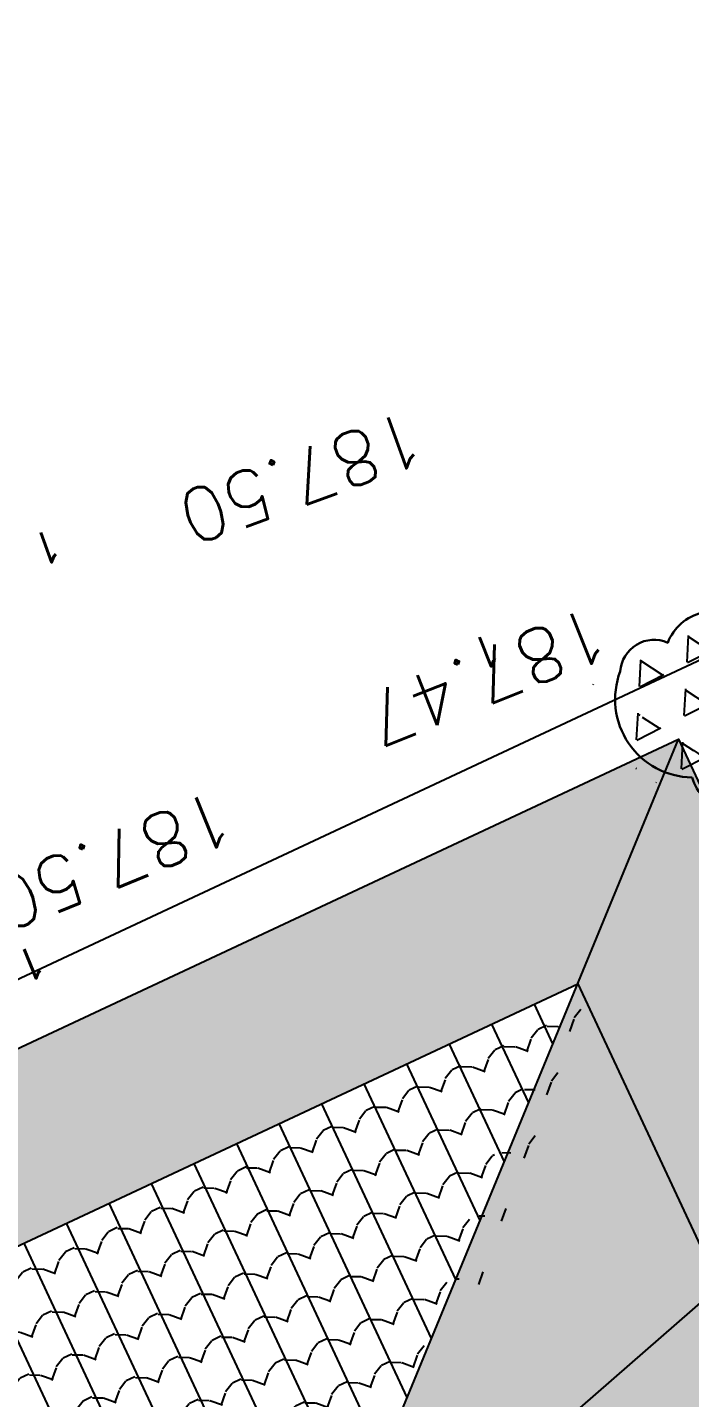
# Model space of a CAD drawing. Header units: centimetres. Extents: x 212517 to 243222, y -357108 to -330212.
# Drawn here: x 230801 to 231220, y -342522 to -341656 of the extents above; entities that cross this region are included whole.
import ezdxf
from ezdxf.enums import TextEntityAlignment as Align
from ezdxf.lldxf.tags import DXFTag

# ---------------------------------------------------------------- set-up
doc = ezdxf.new("R2010")
doc.units = ezdxf.units.CM
for name, color, linetype, plot in [('Fond topo - N', 252, 'Continuous', False), ('Fond topo - NCACHE', 252, 'Continuous', False), ('Fond topo - ZCACHE', 252, 'Continuous', False)]:
    doc.layers.add(name, color=color, linetype=linetype, plot=plot)
doc.layers.add('Fond topo - P', color=252, linetype='Continuous', lineweight=50)
for name, color, linetype in [('Fond topo - Z', 252, 'Continuous'), ('prlm-VRD', 2, 'Continuous'), ('SA - bât E', 252, 'Continuous'), ('SA - EBC', 252, 'Continuous'), ('SA - enrobé', 252, 'Continuous'), ('SA - jardinière', 252, 'Continuous')]:
    doc.layers.add(name, color=color, linetype=linetype)
doc.styles.add('SIMPLEX', font='simplex_.ttf', dxfattribs={"height": 1.25})
tags = doc.linetypes.add('CACHE2', pattern=[4.762499928474426, 3.174999952316284, -1.587499976158142]).pattern_tags.tags
tags[6:7] = [DXFTag(74, 4), DXFTag(75, 0), DXFTag(340, '0'), DXFTag(46, 0.0), DXFTag(50, 0.0), DXFTag(44, 0.0), DXFTag(45, 0.0)]
tags[4:5] = [DXFTag(74, 4), DXFTag(75, 0), DXFTag(340, '0'), DXFTag(46, 0.0), DXFTag(50, 0.0), DXFTag(44, 0.0), DXFTag(45, 0.0)]

# ---------------------------------------------------------------- blocks, each defined once
blk = doc.blocks.new('PTOPO')
at = {"layer": 'Fond topo - NCACHE', "style": 'SIMPLEX'}
blk.add_attdef('MAT', text='', height=0.34, dxfattribs=at).set_placement((0.09999999986030161, -0.09999999962747097), align=Align.TOP_LEFT)
at = {"layer": 'Fond topo - ZCACHE', "style": 'SIMPLEX'}
blk.add_attdef('ALT', (0.09999999986030161, 0.09999999962747097), '', height=0.34, dxfattribs=at)
blk = doc.blocks.new('A$C1F970F0F')
at = {"layer": 'SA - bât E'}
h = blk.add_hatch(dxfattribs=at)
h.set_pattern_fill('ARDOISES4', color=256, scale=40.00000059999999, angle=-165.523604463151, style=0, pattern_type=2)
h.set_pattern_definition([(284.4763955368489, (-277130161.1279894, -473864756.7787022), (48.7292742622008, -28.73078359319868), [20.00000029999999, -20.00000029999999]), (284.4763955368489, (-277130162.6771905, -473864757.178672), (48.7292742622008, -28.73078359319868), [20.00000029999999, -20.00000029999999]), (194.476395536849, (-277130156.1283667, -473864776.1437167), (-28.73078359319867, -48.7292742622008), [19.20000028799999, -20.800000312]), (194.476395536849, (-277130176.2679818, -473864781.3433242), (-28.73078359319867, -48.7292742622008), [19.20000028799999, -20.800000312]), (284.4763955368489, (-277130174.7187806, -473864780.9433544), (48.7292742622008, -28.73078359319868), [20.00000029999999, -20.00000029999999]), (284.4763955368489, (-277130176.2679818, -473864781.3433242), (48.7292742622008, -28.73078359319868), [20.00000029999999, -20.00000029999999]), (194.476395536849, (-277130162.6771905, -473864757.178672), (-28.73078359319867, -48.7292742622008), [38.40000057599999, -1.600000024])])
h.paths.add_polyline_path([(4037.027645911516, 6737.038213737584), (3952.32630045459, 6570.849171446293), (3761.821211887602, 6368.233041649026), (3487.313150140795, 6451.841734124634), (3421.145871276309, 6579.391917033618), (3917.615797875636, 6706.478006896367)])
h.paths.add_polyline_path([(3857.734776685599, 7330.709306960133), (3883.411952209948, 7337.280680041151), (3871.112975300595, 7318.43376797852), (3792.020507325773, 7197.232727914158), (2626.452881919286, 6898.937473326853), (2479.020630617319, 6977.865011793075)])
h = blk.add_hatch(dxfattribs=at)
h.set_pattern_fill('ARDOISES4', color=256, scale=40.00000059999999, angle=-255.523604463151, style=0, pattern_type=2)
h.set_pattern_definition([(194.476395536849, (-277130161.1279894, -473864756.7787022), (-28.73078359319865, -48.72927426220082), [20.00000029999999, -20.00000029999999]), (194.476395536849, (-277130161.5279592, -473864755.2295011), (-28.73078359319865, -48.72927426220082), [20.00000029999999, -20.00000029999999]), (104.476395536849, (-277130180.4930039, -473864761.7783249), (-48.72927426220082, 28.73078359319865), [19.20000028799999, -20.800000312]), (104.476395536849, (-277130185.6926115, -473864741.6387098), (-48.72927426220082, 28.73078359319865), [19.20000028799999, -20.800000312]), (194.476395536849, (-277130185.2926416, -473864743.187911), (-28.73078359319865, -48.72927426220082), [20.00000029999999, -20.00000029999999]), (194.476395536849, (-277130185.6926115, -473864741.6387098), (-28.73078359319865, -48.72927426220082), [20.00000029999999, -20.00000029999999]), (104.476395536849, (-277130161.5279592, -473864755.2295011), (-48.72927426220082, 28.73078359319865), [38.40000057599999, -1.600000023999999])])
h.paths.add_polyline_path([(3894.158409256344, 7295.289658477819), (3891.059177244926, 7299.911205017861, -0.1009790743820487), (3887.328715366899, 7311.949404441553), (3885.834567499327, 7312.28027791657, -0.08124378257747558), (3871.112975300595, 7318.43376797852), (3883.411952209948, 7337.280680041151)])
h.paths.add_polyline_path([(4263.871506176062, 5850.661861870922), (4268.222820446937, 5833.659408768248), (4392.311239579913, 5348.792681197093), (4403.412384314286, 5305.415742579001, 0.2295057473976553), (4400.983939670979, 5278.034961560322), (4401.344410907905, 5277.127972714791, 0.1186542678047768), (4387.550162488463, 5258.559841698173), (4271.773479733791, 5322.631894884073), (4144.459658157512, 5820.101655121211)])
h.paths.add_polyline_path([(3792.020507308443, 7197.232727822652), (3871.112975300595, 7318.43376797852, 0.08904084685957374), (3887.328715280253, 7311.949403984024), (3887.44042460756, 7310.979822037581, 0.1379492769130424), (3894.158409256344, 7295.289658477819), (4037.027645911516, 6737.038213737584), (3917.615797761254, 6706.478006918029)])
h.paths.add_polyline_path([(4400.348076652384, 5279.880236559031), (4400.073294571393, 5280.816753393781), (4399.827639263816, 5281.761328394186), (4399.611346335195, 5282.713056554491), (4399.42462328581, 5283.671024731639), (4399.267648715508, 5284.634314829057), (4399.1405736554, 5285.60200307053), (4399.043519580353, 5286.57316189319), (4398.976579661655, 5287.546859805075), (4398.939818147234, 5288.522163493044), (4398.933270155778, 5289.498137861768), (4398.956942096114, 5290.473846996965, -0.03097544094256945), (4399.352940402355, 5294.355344840445), (4399.526792909746, 5295.31573225471), (4399.730296349298, 5296.270276831204), (4399.963255464456, 5297.218063026687), (4400.225446800973, 5298.158182438927), (4400.516619244183, 5299.089733515376), (4400.836493318109, 5300.01182310771), (4403.412384314286, 5305.415742579001), (4419.999717337565, 5240.601911349615), (4387.550162488463, 5258.559841698173, -0.1108113214576719), (4400.184786791218, 5276.129359993643), (4401.344411004957, 5277.127972601624), (4400.983939670979, 5278.034961560322), (4400.651722044839, 5278.952676322647)])
h = blk.add_hatch(dxfattribs=at)
h.set_pattern_fill('TUILE3', color=256, scale=30.0000012, angle=-165.523604463151, style=0, pattern_type=2)
h.set_pattern_definition([(194.476395536849, (-277130161.1279894, -473864756.7787022), (-21.5480882336012, -36.54695661032449), [6.00000024, -24.00000096]), (239.476395536849, (-277130171.9970549, -473864762.6832281), (7.49943418638316, -29.04752241429958), [8.485281639411252, -33.94112685764501]), (284.4763955368489, (-277130176.3066726, -473864769.9926194), (36.54695661032449, -21.5480882336012), []), (329.4763955368489, (-277130183.6160639, -473864765.6830018), (29.04752241429958, 7.49943418638316), [8.485281639411255, -33.94112685764502]), (221.0414467368489, (-277130166.9374939, -473864758.2785891), (-29.04752240911625, -7.499434211296757), [6.70800026832, -60.37404172496157]), (167.9113443368489, (-277130183.6160639, -473864765.6830018), (-29.04752242182446, -7.499434162074079), [6.708000268319999, -60.37404172496156])])
h.paths.add_polyline_path([(3345.988932395476, 6513.735396718293), (2626.452881919286, 6898.937473326853), (3792.020507325773, 7197.232727914158)])
h = blk.add_hatch(dxfattribs=at)
h.set_pattern_fill('TUILE3', color=256, scale=30.0000012, angle=-255.523604463151, style=0, pattern_type=2)
h.set_pattern_definition([(104.476395536849, (-277130161.1279894, -473864756.7787022), (-36.5469566103245, 21.54808823360117), [6.000000239999999, -24.00000096]), (149.476395536849, (-277130167.0325153, -473864745.9096367), (-29.04752241429958, -7.499434186383175), [8.485281639411253, -33.94112685764502]), (194.476395536849, (-277130174.3419067, -473864741.600019), (-21.54808823360117, -36.5469566103245), []), (239.476395536849, (-277130170.032289, -473864734.2906277), (7.499434186383174, -29.04752241429958), [8.485281639411252, -33.94112685764501]), (131.041446736849, (-277130162.6278762, -473864750.9691978), (-7.49943421129677, 29.04752240911624), [6.70800026832, -60.37404172496157]), (77.91134433684897, (-277130170.032289, -473864734.2906277), (-7.499434162074093, 29.04752242182446), [6.70800026832, -60.37404172496157])])
h.paths.add_polyline_path([(3548.362417645255, 5722.975305923487), (3345.988932395476, 6513.735396718293), (3792.020507308443, 7197.232727822652), (3917.615797761254, 6706.478006918029), (3420.979609354826, 6579.377515196006), (3647.823469613824, 5693.001163425181), (3647.955665290863, 5693.006860332644), (4144.459658157512, 5820.101655121211), (4271.773479733791, 5322.631894884073)])
at = {"layer": 'SA - EBC'}
h = blk.add_hatch(dxfattribs=at)
h.set_pattern_fill('_USER', color=256, scale=74.99999999999999, angle=-325.7236014113932, style=0, pattern_type=0)
h.set_pattern_definition([(34.27639858860678, (-277130161.1279894, -473864756.7787022), (-42.238928459823, 61.97477650275113), [])])
edge = h.paths.add_edge_path()
edge.add_line((5801.470568619522, -3162.013069131843), (4083.559282644929, -3271.123614088357))
edge.add_line((4083.559282644929, -3271.123614088356), (4014.481307725509, -3717.332461968055))
edge.add_line((4014.48130772551, -3717.332461968055), (3135.517961824245, -3810.19300101904))
edge.add_line((3135.517961824245, -3810.19300101904), (2274.245008604417, -3693.648081323564))
edge.add_line((2274.245008604417, -3693.648081323564), (1554.636776175834, -3420.099318784944))
edge.add_arc((2508.775769578408, -2315.674454232369), 1459.498372788833, 157.1868533427094, 229.1754823893534, ccw=False)
edge.add_arc((1966.013830892235, -2087.371785851423), 870.6752834691503, 94.3015183869224, 157.1868533106914, ccw=False)
edge.add_line((1900.708697991695, -1219.149067345796), (2859.239020416566, -1223.495634912559))
edge.add_arc((3100.860739749298, 1265.329539486049), 2500.526305395239, 264.4549516394795, 302.9422754293212)
edge.add_arc((4209.331858878893, -445.3369775435177), 462.1229708170858, 302.9422754305585, 376.8336969250394)
edge.add_arc((2214.122706379954, -1049.006753214115), 2546.655714682971, 16.8336969158998, 38.14703645440247)
edge.add_arc((3041.32627014761, -399.2990096244524), 1494.806919462396, 38.14703657403813, 72.97328584086019)
edge.add_line((3479.031970107599, 1029.988031775616), (2182.437305702805, 1414.38613606858))
edge.add_line((2182.437305702805, 1414.38613606858), (1056.590900019184, 1822.819186472099))
edge.add_arc((1766.412018482452, 3779.442320525911), 2081.398594438606, 212.7495497786225, 250.0603089288685, ccw=False)
edge.add_line((15.86575126143373, 2653.472571668582), (-104.0907319930869, 3091.26353710603))
edge.add_line((-104.0907319930869, 3091.26353710603), (-169.6986146466322, 3639.54836895815))
edge.add_line((-169.6986146466322, 3639.548368958149), (-35.58090533515337, 6158.014854826562))
edge.add_arc((-194.3533792400212, 7143.826589584332), 998.5156357593988, 279.1493507374978, 373.962283499627)
edge.add_arc((2392.201579171132, 7786.918955579627), 1666.786287877102, 172.6269749467245, 193.9622835974407, ccw=False)
edge.add_arc((-45.50651600643437, 8102.354993671941), 791.2455775503726, -7.373025019439765, 16.43829965925021)
edge.add_line((713.3969204091394, 8326.263765657093), (486.7428317772967, 9142.81155059313))
edge.add_line((486.7428317772967, 9142.811550593131), (1338.845530021721, 9564.23852196786))
edge.add_line((1338.845530021721, 9564.23852196786), (1632.623584095551, 8945.24637913095))
edge.add_line((1632.623584095551, 8945.246379130947), (1394.029444699765, 8829.874494032001))
edge.add_line((1394.029444699765, 8829.874494032001), (1731.997733793977, 8131.230781666551))
edge.add_arc((1233.216649704336, 7889.945865525577), 554.0766919865823, -19.640967550384175, 25.815335324856676, ccw=False)
edge.add_line((1755.055695752756, 7703.706797235046), (1558.214479468655, 6807.520788570679))
edge.add_line((1558.214479468655, 6807.52078857068), (1570.021725572625, 6609.158708993335))
edge.add_line((1570.021725572625, 6609.158708993335), (1852.913141606868, 5734.125706863067))
edge.add_line((1852.913141606869, 5734.125706863067), (2726.748207475315, 4020.986816292172))
edge.add_line((2726.748207475315, 4020.986816292172), (3802.352916265851, 4004.947770972833))
edge.add_arc((8355.58168857983, 5950.706307988518), 4951.552134169374, 203.138762427905, 230.8301436200186)
edge.add_arc((13583.66465597079, 12367.85935474512), 13228.79229856088, 230.8301435441083, 233.1638398044412)
edge.add_line((5652.622255943647, 1780.153648245416), (4998.697813068342, 1820.441475819727))
edge.add_line((4998.697813068342, 1820.441475819727), (4863.841220233488, 767.0816613875431))
edge.add_line((4863.841220233488, 767.0816613875434), (5595.355488733695, 631.185878681516))
edge.add_line((5595.355488733695, 631.1858786815158), (5852.747939948536, -2020.707044821664))
edge.add_line((5852.747939948536, -2020.707044821665), (5881.394298709887, -2966.563612924887))
edge.add_line((5881.394298709887, -2966.563612924887), (5801.470568619523, -3162.013069131842))
at = {"layer": 'SA - jardinière'}
h = blk.add_hatch(dxfattribs=at)
h.set_pattern_fill('TRIANG', color=256, scale=89.99999759999999, angle=196.1564797653646, style=0, pattern_type=2)
h.set_pattern_definition([(256.1564797653646, (-277130161.1279894, -473864756.7787022), (24.34165652717218, -23.37832745424508), [16.87499955, -16.87499955]), (316.1564797653645, (-277130161.1279894, -473864756.7787022), (32.41705373695351, 9.391329195603852), [16.87499954999999, -16.87499954999999]), (196.1564797653646, (-277130148.9571611, -473864768.4678659), (-8.075397209781334, -32.76965664984893), [16.87499954999999, -16.87499954999999])])
h.paths.add_polyline_path([(3887.471698322025, 7310.747671117249), (3887.660707722489, 7309.552312408046), (3887.895465088043, 7308.365090546627), (3888.175624092787, 7307.187755495476), (3888.500772003646, 7306.022043157857), (3888.87042936431, 7304.869671456596), (3889.284051315837, 7303.732339799614), (3889.741028079899, 7302.61172424904), (3890.240685993774, 7301.509477230415), (3890.782288417833, 7300.427223190171), (3891.365036993068, 7299.36655797835), (3891.988072755152, 7298.329044846098), (3892.650477065456, 7297.316213605854), (3893.351273561142, 7296.329557039257), (3894.089428925348, 7295.370529708633), (3894.863855314206, 7294.440545506817), (3895.673410867777, 7293.540975475083), (3896.516902348502, 7292.673145218133), (3897.393086102012, 7291.838334722154), (3898.300670561111, 7291.037774183893), (3899.238317899125, 7290.272643981912), (3900.204645821224, 7289.544071872873), (3901.198229725221, 7288.853132013604), (3902.2176047577, 7288.20084305511), (3903.261268580007, 7287.588166481301), (3904.327682355419, 7287.016005189804), (3905.415274255477, 7286.485203112304), (3906.522440628108, 7285.996542623634), (3907.647549772239, 7285.550743826949), (3908.788942572103, 7285.148464149229), (3909.944936962319, 7284.790296642609), (3911.11382841247, 7284.476769039519), (3912.293893989393, 7284.208343931248), (3913.483393966874, 7283.985416756926), (3914.680574995759, 7283.808316151049), (3915.883671899406, 7283.677303413884), (3917.090911430287, 7283.592571326111), (3918.300513787445, 7283.55424490411), (3919.510695681937, 7283.562380819436), (3920.71967339673, 7283.616966914124), (3921.925664652857, 7283.717922795156), (3923.126891418352, 7283.86509977645), (3924.321583013912, 7284.058280385495), (3925.507978205004, 7284.297180526421), (3926.684328070462, 7284.581447609725), (3927.84889846062, 7284.910662646006), (3928.99997264613, 7285.284340218289), (3930.13585362568, 7285.701929656367), (3931.254867233025, 7286.162815301499), (3932.355363461018, 7286.666317867043), (3933.485042706336, 7286.001222472043), (3934.639420586906, 7285.379983402303), (3935.816795632712, 7284.803516060714), (3937.015432226485, 7284.272670657495), (3938.23356317353, 7283.788229638195), (3939.469393092988, 7283.350906946679), (3940.721099761305, 7282.961347486333), (3941.986838227937, 7282.620125203191), (3943.264742486709, 7282.327743527717), (3944.552928756171, 7282.084633426543), (3945.849497967592, 7281.891153026093), (3947.152538860198, 7281.747587689915), (3948.460130502447, 7281.654149067273), (3949.770344980352, 7281.610974773612), (3951.081251385597, 7281.618128677951), (3952.390916798535, 7281.675600337584), (3953.697410663824, 7281.783304453782), (3954.998806979605, 7281.941082921691), (3956.293187325527, 7282.148702550712), (3957.578643591245, 7282.405857960135), (3958.853280615548, 7282.712169373169), (3960.115219590048, 7283.06718557428), (3961.362600106279, 7283.470383331948), (3962.593583297382, 7283.921167846353), (3963.806354508366, 7284.41887508732), (3964.99912581738, 7284.962770842903), (3966.170139296593, 7285.552053798559), (3967.317668109576, 7286.185854950183), (3968.440020909768, 7286.863240183479), (3969.535543025197, 7287.58321052354), (3970.602619650722, 7288.344705227026), (3971.6396777461, 7289.146601043552), (3972.645188309002, 7289.987716335044), (3973.617669229709, 7290.866811009045), (3974.555686646326, 7291.782589295281), (3975.457858058733, 7292.733700672544), (3976.3228534051, 7293.71874355111), (3977.149397597008, 7294.736265645734), (3977.936272081233, 7295.784767092238), (3978.682316833439, 7296.862701965696), (3979.386432200025, 7297.968481249191), (3980.047580149364, 7299.100475061343), (3980.664785974338, 7300.257014513993), (3981.237139813911, 7301.436394741624), (3981.763797949438, 7302.636876741182), (3982.243984087757, 7303.856691394541), (3982.676990289411, 7305.094040240589), (3983.062178090918, 7306.34709914898), (3983.398979905739, 7307.614021088037), (3983.686899182299, 7308.892938085352), (3983.750977871328, 7308.976190752655), (3983.801565787205, 7309.068266398833), (3983.83747175367, 7309.166997504512), (3983.857850720737, 7309.27005943658), (3983.862222842078, 7309.375025888002), (3983.850484945664, 7309.479425568642), (3983.82291371757, 7309.580800560205), (3983.780158123489, 7309.676764150063), (3983.723224653318, 7309.765057180615), (3983.653453908822, 7309.843600729976), (3983.572488312533, 7309.910545829516), (3983.482234157253, 7309.96431619623), (3983.814395834567, 7308.85699956562), (3984.237565000245, 7307.743570534586), (3984.703164330397, 7306.647206748582), (3985.210507401277, 7305.569524281682), (3985.758846530035, 7304.512112040993), (3986.347373147017, 7303.476528852522), (3986.975219610668, 7302.464301032147), (3987.641460664007, 7301.476921067123), (3988.345113846456, 7300.515844410103), (3989.085142305578, 7299.582487809207), (3989.860454501793, 7298.678227373392), (3990.669908007979, 7297.804395862359), (3991.512309329943, 7296.962281488314), (3992.386416465833, 7296.153125914659), (3993.290941178568, 7295.37812174032), (3994.224549932391, 7294.638411564088), (3995.185866463382, 7293.935085791631), (3996.173473253265, 7293.269181408524), (3997.185915009429, 7292.641679709805), (3998.22169874465, 7292.053506095308), (3999.279297754158, 7291.505527420744), (4000.357152993768, 7290.998551641916), (4001.453675336355, 7290.533325965581), (4002.567248568669, 7290.110536281918), (4003.696230893568, 7289.730805837373), (4004.838958212447, 7289.394694423463), (4005.993745520018, 7289.102697733479), (4007.158891135072, 7288.855245802976), (4008.332676902197, 7288.652703824656), (4009.513372679053, 7288.495370066335), (4010.699237825397, 7288.383476726412), (4011.888524204076, 7288.317188512443), (4013.079478539359, 7288.296603331988), (4014.270345516359, 7288.321751516062), (4015.459369434368, 7288.392595790401), (4016.64479701718, 7288.509031975474), (4017.824881330508, 7288.670888149832), (4018.99788247103, 7288.877926036209), (4020.1620713008, 7289.129840199525), (4021.315731566412, 7289.426259351732), (4022.457162450757, 7289.766746437298), (4023.584681772929, 7290.150799638597), (4024.696626892879, 7290.577852773314), (4025.79135881528, 7291.047276318226), (4026.867263701443, 7291.558378260329), (4027.922755439773, 7292.110405031863), (4028.956277902196, 7292.702542789165), (4029.966308065026, 7293.333919001765), (4030.951356346573, 7294.003602483239), (4031.909970823274, 7294.710606384257), (4032.736033044077, 7293.818642479725), (4033.596400121125, 7292.959720533293), (4034.489751750397, 7292.135159123005), (4035.414716350883, 7291.346223788273), (4036.369874288789, 7290.594125660985), (4037.353759681329, 7289.88001922815), (4038.364862109038, 7289.205000111871), (4039.401629396274, 7288.570105111505), (4040.462470395971, 7287.976308263934), (4041.545756981259, 7287.424521224699), (4042.649826020498, 7286.915590808638), (4043.772982889154, 7286.450298514392), (4044.913503719354, 7286.029358013057), (4046.069637615411, 7285.653415960853), (4047.239610424317, 7285.323049010167), (4048.421625978683, 7285.038764616832), (4049.613870125786, 7284.800998665722), (4050.814512491813, 7284.610116653245), (4052.021710636386, 7284.4664110996), (4053.23361121092, 7284.370103035583), (4054.448354268426, 7284.321339859378), (4055.664075222542, 7284.320196671737), (4056.878907786127, 7284.366675150743), (4058.090987467876, 7284.460704121869), (4059.298453516127, 7284.60213881071), (4060.499453035202, 7284.790762433127), (4061.692142123, 7285.026285695449), (4062.874690315944, 7285.308346616202), (4064.045282257546, 7285.636512579823), (4065.202121267132, 7286.010279660801), (4066.343431768873, 7286.42907443859), (4067.467461734016, 7286.892253629879), (4068.572485877997, 7287.399106705911), (4069.656808125549, 7287.948855520429), (4070.718764131238, 7288.540656107248), (4071.756723805548, 7289.173600381975), (4072.769093832661, 7289.846716423506), (4073.754320462033, 7290.558971452494), (4074.710891184603, 7291.309271798277), (4075.637337942379, 7292.096466082559), (4076.532238651435, 7292.919345878858), (4077.394219592116, 7293.776648198265), (4078.221957808955, 7294.667057025504), (4079.01418268841, 7295.589205768967), (4079.769678244409, 7296.54167881843), (4080.48728469677, 7297.523014374124), (4081.165900825374, 7298.531705991441), (4081.804484713255, 7299.566205378628), (4082.402056416865, 7300.624924734724), (4082.635409263217, 7300.492438607398), (4082.873675815998, 7300.369008182567), (4083.116504901904, 7300.254815226676), (4083.36353885856, 7300.150028137772), (4083.614413184453, 7300.054801348284), (4083.86875816939, 7299.969275300609), (4084.126198579088, 7299.893576032911), (4084.386355359817, 7299.827815045874), (4084.648844900804, 7299.772089537163), (4084.91328015935, 7299.72648133528), (4085.179271000496, 7299.691058067464), (4085.446425830278, 7299.665871523365), (4085.714350648767, 7299.650959161407), (4085.982650374835, 7299.646342720451), (4086.250929648896, 7299.652029205224), (4086.518792740025, 7299.66801014561), (4086.785844976767, 7299.694261894416), (4087.051692616114, 7299.73074593653), (4087.315943666371, 7299.777408353961), (4087.578208740503, 7299.834180327729), (4087.838101136552, 7299.900978312217), (4088.095237826864, 7299.977703753048), (4088.349239630706, 7300.064243623114), (4088.599732106433, 7300.160470253623), (4088.846346232934, 7300.266241678988), (4089.088717964567, 7300.381402289831), (4089.326490472364, 7300.505782029403), (4089.559312830355, 7300.639197590239), (4089.786842264385, 7300.781452651793), (4090.008742937594, 7300.932336972995), (4090.224688099386, 7301.091628354968), (4090.43435914612, 7301.259092060612), (4090.63744721205, 7301.434481082042), (4090.833652553041, 7301.617537015601), (4091.02268641689, 7301.807989802443), (4091.2042697241, 7302.005559021039), (4091.378134925732, 7302.209953061391), (4091.544025846025, 7302.420870671446), (4091.701697819649, 7302.638000931101), (4091.850918408487, 7302.86102415912), (4091.991467588822, 7303.089611024601), (4092.123138207438, 7303.323424830293), (4092.245736317852, 7303.562120785396), (4092.35908079347, 7303.805347216283), (4092.463004980243, 7304.052745158733), (4092.55735551053, 7304.303950478307), (4092.641993049721, 7304.558592307146), (4092.716793347821, 7304.816295593657), (4092.781645653364, 7305.076680360229), (4092.83645480347, 7305.339362729224), (4093.995741320844, 7305.552715821124), (4095.145983335104, 7305.810414085826), (4096.285484995939, 7306.112077726781), (4097.412566571451, 7306.457261903863), (4098.525566469592, 7306.845457772365), (4099.62284405471, 7307.276093466208), (4100.70278171198, 7307.748533612196), (4101.763787483696, 7308.262081863959), (4102.804297067134, 7308.815981566264), (4103.822776760755, 7309.409415671009), (4104.817725162562, 7310.04150944879), (4105.78767542584, 7310.711331388742), (4106.731197914884, 7311.417893833045), (4107.646901542197, 7312.160155282964), (4108.533436219021, 7312.937021451364), (4109.389495421623, 7313.747347051612), (4110.213816887264, 7314.5899378459), (4111.005185704581, 7315.46355119743), (4111.762434915256, 7316.366899747989), (4112.48444860925, 7317.29865149528), (4113.170162233946, 7318.257433051949), (4113.818564741728, 7319.241830850269), (4114.428700471353, 7320.250393819048), (4114.999669946527, 7321.281635222937), (4115.530631635955, 7322.334034698809), (4116.020802467685, 7323.40604109676), (4116.469460062649, 7324.49607376331), (4116.875942981401, 7325.602526096599), (4117.23965217363, 7326.723766693696), (4117.560051196474, 7327.858143005975), (4117.836667681358, 7329.003982577921), (4118.069094346753, 7330.159596267699), (4118.256987892448, 7331.323280541875), (4118.400071761316, 7332.493319796027), (4118.498134971886, 7333.667989324673), (4118.551032877389, 7334.845557452422), (4118.558687634335, 7336.02428838366), (4118.521087634043, 7337.202444205948), (4118.438288664431, 7338.378288271941), (4118.310412609497, 7339.550087341423), (4118.137648082202, 7340.716113546787), (4117.920249533622, 7341.874648448032), (4117.658537883764, 7343.023983861171), (4117.352898451551, 7344.162425567826), (4117.003782194264, 7345.28829535539), (4116.61170344068, 7346.399933436875), (4116.177240365184, 7347.495701204753), (4115.701033366298, 7348.57398305462), (4115.183784563351, 7349.633189608515), (4114.626256352461, 7350.671759599774), (4115.200500958881, 7350.209366771885), (4115.792072534691, 7349.769358700427), (4116.400099031314, 7349.352384044338), (4117.023684087231, 7348.959057677926), (4117.661908352747, 7348.589959302541), (4118.313831102441, 7348.245632951624), (4118.97849132077, 7347.926586216408), (4119.654909234097, 7347.633289576618), (4120.342087361631, 7347.366175443154), (4121.039013237049, 7347.12563726352), (4121.744658751304, 7346.912029930648), (4122.457984302981, 7346.725668049029), (4123.17793809606, 7346.56682673122), (4123.903458722879, 7346.43573997123), (4124.633476646254, 7346.332600837778), (4125.366916001857, 7346.257561606901), (4126.10269508279, 7346.210732817093), (4126.83972964072, 7346.19218330766), (4127.576932989854, 7346.20194076775), (4128.313218287662, 7346.23999064092), (4129.047500389934, 7346.306276911284), (4129.778696502409, 7346.400701790527), (4130.505729081921, 7346.523126021581), (4131.227526111601, 7346.673369205659), (4131.943023635298, 7346.851209796227), (4132.651166794643, 7347.05638594527), (4133.350911869898, 7347.288594642858), (4134.041226936413, 7347.547494057311), (4134.721094934243, 7347.832702100787), (4135.389513031728, 7348.143798824706), (4136.045496273261, 7348.480325160222), (4136.688077440607, 7348.841785314169), (4137.316309226164, 7349.227646357498), (4137.929265796858, 7349.637339350919), (4138.526043276619, 7350.070260390983), (4139.105761789987, 7350.52577126573), (4139.667567266561, 7351.003200724355), (4140.210630828876, 7351.501844498343), (4140.734152413079, 7352.02096802814), (4141.237360178309, 7352.559805721927), (4141.719512255666, 7353.117563183655), (4142.179897848346, 7353.693418142159), (4142.617838087058, 7354.286522090129), (4143.032687843493, 7354.896000225035), (4143.423835055082, 7355.52095451542), (4143.7907034362, 7356.160463377035), (4144.132752082294, 7356.813584212281), (4144.449476678169, 7357.479354034478), (4144.740410451139, 7358.156791372686), (4145.005124391444, 7358.844897936136), (4145.848744625474, 7357.973214350713), (4146.725862020879, 7357.135245119615), (4147.635130092436, 7356.332276432729), (4148.575153364891, 7355.565540629058), (4149.54448885786, 7354.836214778068), (4150.541648724969, 7354.145418473708), (4151.565102384166, 7353.494211819588), (4152.613278821992, 7352.883594708235), (4153.684569202938, 7352.314503957252), (4154.777329192422, 7351.787813438113), (4155.889881377576, 7351.30433134282), (4157.020518024196, 7350.864799851371), (4158.167504020888, 7350.469893910687), (4159.329078368833, 7350.120219341094), (4160.503458404204, 7349.816312984562), (4161.688841237333, 7349.558641294707), (4162.883407676358, 7349.347599783316), (4164.085323896517, 7349.183512325056), (4165.292745158609, 7349.066631022017), (4166.503818026626, 7348.997135025429), (4167.71668374999, 7348.975131127383), (4168.929480579623, 7349.000653227424), (4170.140346747427, 7349.07366167352), (4171.347423959422, 7349.194045065008), (4172.548859176661, 7349.361618019578), (4173.7428081957, 7349.576123812775), (4174.927438723761, 7349.837232847753), (4176.10093235023, 7350.144544556812), (4177.261487417998, 7350.497587047214), (4178.407322881925, 7350.895818455787), (4179.536679917802, 7351.338627686897), (4180.647825172869, 7351.825334934312), (4181.739052742179, 7352.355193107891), (4182.808687843359, 7352.927388843837), (4183.855088792971, 7353.54104393138), (4184.876649079931, 7354.195216626297), (4185.871800942524, 7354.888902395313), (4186.839016844241, 7355.621036954173), (4187.776811864709, 7356.39049600443), (4188.683747047906, 7357.19609914917), (4189.558430018446, 7358.036609017996), (4190.399518188367, 7358.910736062627), (4191.205720644783, 7359.817138388994), (4191.9757996368, 7360.754424603636), (4192.708573491883, 7361.721156199826), (4193.402917242498, 7362.715849239852), (4194.057765021864, 7363.736976744951), (4194.672111837172, 7364.78297167706), (4195.245014899174, 7365.852228203626), (4196.157510621347, 7366.383562505225), (4197.048937279743, 7366.949533565947), (4197.917980305321, 7367.549307483452), (4198.7633588378, 7368.181999990238), (4199.583826536005, 7368.846678480286), (4200.378173988198, 7369.54236297441), (4201.14523014563, 7370.268027934101), (4201.883864195621, 7371.022603518196), (4202.592987252994, 7371.804977632246), (4203.27155404321, 7372.613996557639), (4203.918564309574, 7373.44846800268), (4204.533063981303, 7374.307161639675), (4205.114147495098, 7375.188811603693), (4205.66095796427, 7376.092118261513), (4206.172689338788, 7377.015749982651), (4206.648587581664, 7377.958345096711), (4207.087950816564, 7378.918514424689), (4207.490131268135, 7379.894841764604), (4207.854536391895, 7380.885888606477), (4208.18062864409, 7381.890193417619), (4208.467927698555, 7382.906276341327), (4208.716009610691, 7383.932638786491), (4208.924508902617, 7384.967768056451), (4209.093117969755, 7386.010138219677), (4209.221588733436, 7387.058212830006), (4209.309731339005, 7388.110446310642), (4209.357416211176, 7389.165287925149), (4209.364572762533, 7390.221182590754), (4209.331190634371, 7391.27657367657), (4209.257318905684, 7392.329905333501), (4209.143066475104, 7393.379624886396), (4208.988601904199, 7394.424184759476), (4208.794152769961, 7395.462045063433), (4208.56000585264, 7396.491676213917), (4208.286506118762, 7397.511559692854), (4207.974056981033, 7398.520192549026), (4207.623118960399, 7399.516087841032), (4207.234209404569, 7400.497777155065), (4206.807901457836, 7401.463813548848), (4206.344823828827, 7402.412772827856), (4205.845658941642, 7403.343256170359), (4205.311142847091, 7404.253891660825), (4204.742063443147, 7405.143337280981), (4204.139259663181, 7406.010281253128), (4203.503620036066, 7406.853446199111), (4202.836081712899, 7407.671588755915), (4202.137628842728, 7408.463503011254), (4201.409290691826, 7409.228021333684), (4200.652141328225, 7409.964017086398), (4199.8672966984, 7410.670404706893), (4200.465256610461, 7411.682688315056), (4201.023916543108, 7412.717180228163), (4201.542452691553, 7413.772355209461), (4202.020100907526, 7414.846658051369), (4202.456156787309, 7415.938504791045), (4202.84997784008, 7417.046285901681), (4203.200983040068, 7418.168368557422), (4203.508655507212, 7419.303098400616), (4203.772541305771, 7420.448802707745), (4203.992251416501, 7421.60379266999), (4204.167462123452, 7422.766365310517), (4204.297915112345, 7423.934807257358), (4204.383417992565, 7425.107395497638), (4204.423844625679, 7426.282401865168), (4204.419135819334, 7427.458093951696), (4204.369297920665, 7428.632738690863), (4204.274404959706, 7429.804604416751), (4204.134596440731, 7430.971963841427), (4203.950078758492, 7432.13309577728), (4203.721123705653, 7433.286288642455), (4203.448068762526, 7434.42984249131), (4203.13131664367, 7435.562071375193), (4202.771334359224, 7436.681306269033), (4202.368652143146, 7437.785897170066), (4201.923864013303, 7438.874215930186), (4201.437625789509, 7439.944658053091), (4200.910653657132, 7440.99564562037), (4200.343724988527, 7442.025629126469), (4199.737675568026, 7443.033090468703), (4199.09339839818, 7444.016544026418), (4198.411843574934, 7444.974540381341), (4197.694015669296, 7445.905667382167), (4196.940972924557, 7446.808552287125), (4196.153825623717, 7447.681863779331), (4195.333733857955, 7448.524314948655), (4194.481906703072, 7449.334663447688), (4193.599600103034, 7450.11171483097), (4192.688114400688, 7450.85432378092), (4191.748793270179, 7451.56139535267), (4190.783021833422, 7452.231887416103), (4189.79222346295, 7452.864811166532), (4188.777858671325, 7453.459233894289), (4187.741422960755, 7454.01427939196), (4186.684444445311, 7454.529129162988), (4185.608480885295, 7455.003024405111), (4184.515118641148, 7455.435266492841), (4183.405969569182, 7455.825218228849), (4182.282668516951, 7456.172304507871), (4181.146871570059, 7456.476014070536), (4180.000253047734, 7456.735899029674), (4180.121359647863, 7457.16318202935), (4180.225636495832, 7457.594880861282), (4180.312923143661, 7458.030333108274), (4180.383085969839, 7458.468870230109), (4180.436016763051, 7458.909818969206), (4180.471634801822, 7459.352502947324), (4180.489885074329, 7459.796242149606), (4180.490739811074, 7460.240355762306), (4180.474197677977, 7460.684162041244), (4180.440283938568, 7461.126979418541), (4180.389050589832, 7461.568128846579), (4180.320576417675, 7462.006932839626), (4180.234966457563, 7462.442717756089), (4180.132352093644, 7462.874814822412), (4180.012890928401, 7463.302560821268), (4179.876766292538, 7463.725299132258), (4179.724187041147, 7464.142380907958), (4179.555387560633, 7464.553165736127), (4179.370626839765, 7464.95702361659), (4179.170188433645, 7465.353334020188), (4178.954380160716, 7465.741489168935), (4178.723532841808, 7466.120892758214), (4178.478001415491, 7466.490962968333), (4178.21816244734, 7466.85113132483), (4177.944414620697, 7467.20084516479), (4177.65717846216, 7467.539567688841), (4177.356894627217, 7467.866779044115), (4177.044024192784, 7468.181976742786), (4176.719047201411, 7468.484677359577), (4176.382462700107, 7468.774415860901), (4176.034787119558, 7469.050747807552), (4175.676554238773, 7469.313248792668), (4175.308313912305, 7469.561516104592), (4174.930631509432, 7469.795168643499), (4174.544086376575, 7470.01384768652), (4174.149272250454, 7470.217217567799), (4173.746794753451, 7470.404966342394), (4173.337272108334, 7470.576805556137), (4172.921332491512, 7470.732471410382), (4172.499614749119, 7470.871725289906), (4172.072765678213, 7470.99435304556), (4171.641440957041, 7471.100166903414), (4171.206302521912, 7471.189003876201), (4170.768018045163, 7471.26072813708), (4170.32726048597, 7471.315229398527), (4169.884706393322, 7471.352424086796), (4169.44103501801, 7471.372254657016), (4168.99692714313, 7471.374691426042), (4168.553065010645, 7471.359729932319), (4168.118642601612, 7472.466056162868), (4167.642071217142, 7473.554890339239), (4167.124052908162, 7474.624627456468), (4166.565351678611, 7475.673690587813), (4165.966791046643, 7476.700533147569), (4165.329253248074, 7477.703641316825), (4164.653678348326, 7478.681536486539), (4163.941062065684, 7479.632776902012), (4163.192455238855, 7480.555960607347), (4162.408960950761, 7481.449726274502), (4161.591734517415, 7482.312756522966), (4160.741980629722, 7483.143779219337), (4159.860951811737, 7483.941569096331), (4158.949947229665, 7484.704950348007), (4158.010309483605, 7485.432797332143), (4157.043423862995, 7486.124037270502), (4156.050715727596, 7486.777650934386), (4155.033648618423, 7487.392675182504), (4153.993721385717, 7487.968202936151), (4152.932467753561, 7488.503386010496), (4151.851451760534, 7488.997435314514), (4150.752267008239, 7489.449622889048), (4149.636534149058, 7489.859281529489), (4148.505897648055, 7490.225807958267), (4147.362024487365, 7490.548661364035), (4146.206600612686, 7490.827366159954), (4145.041329781847, 7491.061511159087), (4143.867929306301, 7491.250751613105), (4142.688129162432, 7491.394808148356), (4141.503668808237, 7491.493468600944), (4140.316294178908, 7491.546587543049), (4139.127755530204, 7491.554086406976), (4137.939805020471, 7491.515954606586), (4136.754194081963, 7491.432248044571), (4135.572670035808, 7491.303090132655), (4134.396975215786, 7491.128671294022), (4133.2288424596, 7490.909248679721), (4132.069993820874, 7490.645145749071), (4130.922137742193, 7490.336751857152), (4129.786966387588, 7489.984521432948), (4128.666153033933, 7489.588974094211), (4127.56134999061, 7489.150692671743), (4126.474185904944, 7488.670323245748), (4125.406263603521, 7488.148574132827), (4124.359157143235, 7487.586214453909), (4123.334410224516, 7486.984073012939), (4122.333533461415, 7486.343037771193), (4121.358002666613, 7485.66405342323), (4120.409255361038, 7484.948121110016), (4119.488690414808, 7484.196296022446), (4118.424070543861, 7484.735520792548), (4117.339535805428, 7485.233479440097), (4116.236684733482, 7485.689438142897), (4115.117143332167, 7486.102724796536), (4113.982561959734, 7486.472730078445), (4112.834613282132, 7486.79890840417), (4111.674989277566, 7487.080779252937), (4110.505399828568, 7487.317926865568), (4109.327568697108, 7487.510001765003), (4108.143232494475, 7487.656720572239), (4106.954136993304, 7487.757867178685), (4105.762035205265, 7487.813292731056), (4104.568684416157, 7487.822914865844), (4103.375843810198, 7487.786720054967), (4102.185271845506, 7487.704761259181), (4100.998723716883, 7487.577159546017), (4099.817948533024, 7487.404102823395), (4098.644686874279, 7487.185846207346), (4097.480668526516, 7486.922711692869), (4096.327609189013, 7486.61508678684), (4095.187208788532, 7486.263425490814), (4094.061148614252, 7485.868245810397), (4092.951088343833, 7485.430130318446), (4091.858664731167, 7484.949724981767), (4090.785488023107, 7484.42773813354), (4089.733140057293, 7483.864938937786), (4088.703172471548, 7483.262157444116), (4087.697103701565, 7482.620282123097), (4086.716416570579, 7481.940258900905), (4085.762556771911, 7481.223090404031), (4084.836930714459, 7480.4698340924), (4083.940902670106, 7479.681600335114), (4083.075793787284, 7478.859551080656), (4082.242879157973, 7478.004897758289), (4081.443386775793, 7477.118900906643), (4080.678495160381, 7476.202866263377), (4079.949331823295, 7475.258144297404), (4079.256971650068, 7474.286127671671), (4078.60243560945, 7473.288249307478), (4077.986688266845, 7472.265980390907), (4077.410637447446, 7471.220827592991), (4076.875132403368, 7470.154331900211), (4076.380962515283, 7469.068065637609), (4075.928856326107, 7467.963629618577), (4075.51948000067, 7466.842652393901), (4075.153437375685, 7465.706786261217), (4074.831268063799, 7464.557706012677), (4074.553446897683, 7463.39710524872), (4074.320383286743, 7462.226694983298), (4074.132421137436, 7461.048200720546), (4074.01574076665, 7461.114446901492), (4073.896603605732, 7461.176165314031), (4073.775184869076, 7461.233264861076), (4073.651663605194, 7461.285661302448), (4073.526222307821, 7461.333277328523), (4073.399045377641, 7461.376042946338), (4073.270320700079, 7461.413894801644), (4073.1402376169, 7461.446777605696), (4073.008988153249, 7461.474642481074), (4072.876765858555, 7461.497448223848), (4072.743765498043, 7461.515161551574), (4072.610183280128, 7461.52775630194), (4072.476216021762, 7461.535213780389), (4072.342061080499, 7461.53752315215), (4072.207916530579, 7461.534680745373), (4072.073979837468, 7461.526691060439), (4071.940448731342, 7461.51356575146), (4071.807519811618, 7461.495323890549), (4071.675389063391, 7461.471992817888), (4071.544251557299, 7461.443606681974), (4071.414300266856, 7461.410207327099), (4071.285726726338, 7461.371844263548), (4071.15872090323, 7461.328573743881), (4071.033469683525, 7461.280459523721), (4070.910157655076, 7461.227572618621), (4070.788966878822, 7461.169991347379), (4070.670075656263, 7461.107799954074), (4070.553659591449, 7461.041090587054), (4070.439890105427, 7460.969961210583), (4070.328935193922, 7460.894516977955), (4070.220958023569, 7460.814869075517), (4070.116117910746, 7460.731135011242), (4070.014569588148, 7460.643437995326), (4069.916462415897, 7460.551907279154), (4069.821941308378, 7460.456678169359), (4069.731145341576, 7460.357890680172), (4069.644208784578, 7460.255690475527), (4069.56125957102, 7460.150228305449), (4069.482419801686, 7460.04165953172), (4069.407805905326, 7459.930144476581), (4069.337527921191, 7459.815847136778), (4069.271689215487, 7459.698936564301), (4069.210387049152, 7459.579584483945), (4069.153711717544, 7459.457967257202), (4069.101746884599, 7459.334264018016), (4069.054569017156, 7459.208657064276), (4069.012247527762, 7459.081331735972), (4068.974845076237, 7458.952475505013), (4068.942416838316, 7458.822278492868), (4068.915010120923, 7458.69093269034), (4068.105802251565, 7459.56538356594), (4067.263622130159, 7460.40812591334), (4066.389712067043, 7461.217917821142), (4065.48535982169, 7461.993565169478), (4064.551898803004, 7462.733924814855), (4063.590705135586, 7463.437905240535), (4062.603195546753, 7464.104468662862), (4061.590826041771, 7464.732632419596), (4060.555088891772, 7465.321470583001), (4059.49751099357, 7465.870114933972), (4058.419651247167, 7466.377756880498), (4057.323098765843, 7466.843647891418), (4056.209470041539, 7467.267101170683), (4055.080406641257, 7467.647492757133), (4053.937573078861, 7467.984261548369), (4052.782654130188, 7468.276911515406), (4051.617352125332, 7468.525010793624), (4050.443385064429, 7468.728193745789), (4049.262483728296, 7468.88616084572), (4048.076388664983, 7468.99867953333), (4046.886848603682, 7469.065583472337), (4045.69561685964, 7469.08677446334), (4044.504449769575, 7469.06222093914), (4043.315103409937, 7468.991959154975), (4042.129330650017, 7468.876092893494), (4040.948879886131, 7468.714792661823), (4039.775491169954, 7468.508296519551), (4038.610894157981, 7468.256908760897), (4037.456806000659, 7467.961000030089), (4036.314927581663, 7467.621006232602), (4035.18694238031, 7467.237429034958), (4034.074513595405, 7466.81083356578), (4032.979280622267, 7466.341849082964), (4031.902858189703, 7465.831166293496), (4030.846833244644, 7465.279538796517), (4029.812762273577, 7464.687779325146), (4028.802170124757, 7464.056760159109), (4027.816546149736, 7463.387411770115), (4026.85734352473, 7462.680720865051), (4025.925976176191, 7461.937729167252), (4025.023817336146, 7461.159531794331), (4024.152196456678, 7460.347276231122), (4023.312398936138, 7459.502159632694), (4022.505662559453, 7458.625428171447), (4021.733176560238, 7457.718374086743), (4020.996079925183, 7456.782334489414), (4020.295458941465, 7455.818689172176), (4019.632346547218, 7454.828858931673), (4019.007720495917, 7453.814302882904), (4018.422501362003, 7452.776516562004), (4017.541032795441, 7453.645472460418), (4016.62620307775, 7454.479233541682), (4015.679416363351, 7455.276520325092), (4014.702125913834, 7456.036108675243), (4013.695831826218, 7456.756832696724), (4012.662078564354, 7457.437586339076), (4011.602453135735, 7458.077324405566), (4010.518581612166, 7458.67506520265), (4009.412128134975, 7459.229890917936), (4008.284790800702, 7459.740950295092), (4007.138300093703, 7460.207458741112), (4005.974415719494, 7460.628699873881), (4004.794924085534, 7461.004027610657), (4003.601636023306, 7461.332865651579), (4002.396382757884, 7461.614709096035), (4001.18101442234, 7461.849125482303), (3999.957396556961, 7462.035755071372), (3998.727407443797, 7462.174311162152), (3997.492934985055, 7462.264581251357), (3996.255873887921, 7462.306426808342), (3995.018123073286, 7462.299783481477), (3993.781582484139, 7462.244661512986), (3992.548150155999, 7462.141145535451), (3991.319719081473, 7461.98939440729), (3990.098175030065, 7461.789640962129), (3988.885393035614, 7461.542192105283), (3987.683234744729, 7461.247427325359), (3986.493545117035, 7460.905799413955), (3985.318150333056, 7460.517832302588), (3984.158854780754, 7460.084121917749), (3983.017437572814, 7459.605333807249), (3981.895650995896, 7459.082202959958), (3980.795216817174, 7458.515531946004), (3979.717824116612, 7457.906191232505), (3978.665126860736, 7457.255115756756), (3977.638740509995, 7456.563304905201), (3976.640240750884, 7455.831820573439), (3975.671160197605, 7455.061785515943), (3974.732986329754, 7454.254381840878), (3973.827158987734, 7453.41084854599), (3972.955068923932, 7452.532480750328), (3972.118054473207, 7451.620626628056), (3971.317400486041, 7450.676685904325), (3970.554336132449, 7449.702107143165), (3969.830032302402, 7448.698386533619), (3969.145600850267, 7447.667064525685), (3968.502092458308, 7446.60972443396), (3967.900495005583, 7445.52798895503), (3967.341731522957, 7444.423518753787), (3966.156118720028, 7444.243202173052), (3964.978478989052, 7444.016582642193), (3963.810619889005, 7443.744007807162), (3962.654334129651, 7443.425896183539), (3961.511396422933, 7443.062736046626), (3960.383561050466, 7442.655084849458), (3959.272559550256, 7442.203568144279), (3958.180096894276, 7441.708879168981), (3957.107849912095, 7441.171777155094), (3956.057464875009, 7440.593086458272), (3955.030553546757, 7439.973695600026), (3954.028692572823, 7439.314554918904), (3953.053419452811, 7438.616676574932), (3952.106231407754, 7437.881131446552), (3951.188582101181, 7437.109048708928), (3950.301880279036, 7436.30161353224), (3949.447486802716, 7435.460065179096), (3948.62671330701, 7434.585695173352), (3947.84081953745, 7433.679846003402), (3947.091011776736, 7432.743907818252), (3946.378440772018, 7431.779317493018), (3945.704200567546, 7430.787555342857), (3945.069326133871, 7429.770143865768), (3944.474791645918, 7428.728644656338), (3943.921509809896, 7427.664656353094), (3943.410330062341, 7426.579812135933), (3942.942036889084, 7425.475777106063), (3942.517348882507, 7424.354245810486), (3942.136918411596, 7423.216940124365), (3941.801328857421, 7422.065605414336), (3941.511095737571, 7420.902009093325), (3941.26666435409, 7419.7279370849), (3941.068409909287, 7418.545191431651), (3940.916636940791, 7417.355587937694), (3940.811578124412, 7416.160952224735), (3940.753394762888, 7414.963117933336), (3940.742176306218, 7413.763924064904), (3940.777939812389, 7412.565211007963), (3940.860630493661, 7411.368818918088), (3940.99012154401, 7410.176584053869), (3941.166213774525, 7408.990336476274), (3941.388637375626, 7407.811896966077), (3941.657050688023, 7406.643074412982), (3941.971041725074, 7405.485662968065), (3942.330128533304, 7404.341438942283), (3942.733759943899, 7403.212158768418), (3943.18131647116, 7402.09955598729), (3943.672111113915, 7401.00533834715), (3944.205390311521, 7399.931184968586), (3944.160224274114, 7400.039832740863), (3944.110920883247, 7400.146666669461), (3944.057552602563, 7400.251529333305), (3944.000198313532, 7400.354265792638), (3943.93894238513, 7400.454724807862), (3943.873875107806, 7400.552758378215), (3943.805092619304, 7400.648221850595), (3943.732696253711, 7400.740974611569), (3943.656792483931, 7400.83087990869), (3943.577493608658, 7400.917805099548), (3943.494916236988, 7401.001622033542), (3943.409182221489, 7401.082207349113), (3943.320417822186, 7401.15944206334), (3943.228754068407, 7401.233212356512), (3943.134325895026, 7401.3034096409), (3943.037272736564, 7401.369930069117), (3942.93773737988, 7401.432675983613), (3942.83586687717, 7401.491554606338), (3942.731811072151, 7401.546479265716), (3942.625723577516, 7401.597368927179), (3942.517760746181, 7401.644148767139), (3942.408081710113, 7401.686749502122), (3942.296848193838, 7401.725108656323), (3942.184224192104, 7401.759169485202), (3942.070375656537, 7401.788881698334), (3941.955470415913, 7401.814201664087), (3941.839677832325, 7401.83509209558), (3941.723168801186, 7401.851522050692), (3941.606114870824, 7401.863467288356), (3941.488688597418, 7401.870910390927), (3941.371063298207, 7401.873840336973), (3941.253412124659, 7401.872252487224), (3941.135908590688, 7401.866149621997), (3941.018725906484, 7401.855540550744), (3940.902037065853, 7401.8404409486), (3940.786013809849, 7401.820872889143), (3940.670827096774, 7401.796865324107), (3940.556647021769, 7401.768453909033), (3940.443641740242, 7401.735680448852), (3940.331977908069, 7401.698592719728), (3940.221819797712, 7401.657246058267), (3940.113330449694, 7401.61170105812), (3940.006669203322, 7401.56202479591), (3939.901993727827, 7401.508290920521), (3939.799458017584, 7401.450578326582), (3939.699213309229, 7401.388972118234), (3939.601407520161, 7401.323563146742), (3939.506184619087, 7401.254447940124), (3939.413685139719, 7401.181728037142), (3939.324045484753, 7401.10551106699), (3938.550633879283, 7402.058336763177), (3937.740493025567, 7402.980136041777), (3936.89486633318, 7403.869493985412), (3936.015051446036, 7404.725045311648), (3935.102399377887, 7405.545477190763), (3934.158310674638, 7406.329529877738), (3933.184234585186, 7407.076000092058), (3932.181666168594, 7407.78374213428), (3931.152144357195, 7408.451669295499), (3930.097249359036, 7409.078756908542), (3929.018600391739, 7409.664042018817), (3927.917853313706, 7410.206626392185), (3926.796697426965, 7410.705677025641), (3925.656853638705, 7411.160428201656), (3924.500071852682, 7411.570181603041), (3923.328127489192, 7411.934308583381), (3922.142819230711, 7412.252250025228), (3920.945966741865, 7412.523517814566), (3919.739407066724, 7412.747695712651), (3918.524992169245, 7412.924439632231), (3917.304585885157, 7413.053478309577), (3916.080061954581, 7413.134613677063), (3914.853299376738, 7413.167720984587), (3913.626181656401, 7413.152749700572), (3912.400592031059, 7413.089722709671), (3911.178411995043, 7412.978736402683), (3909.961517228204, 7412.819961826729), (3908.751775886461, 7412.613642165355), (3907.551044508287, 7412.360094272056), (3906.361166570749, 7412.059707427135), (3905.183968031389, 7411.712942570582), (3904.021256183032, 7411.320331760647), (3902.87481547156, 7410.882478112777), (3901.746405683867, 7410.400053488727), (3900.63775881795, 7409.873798236211), (3899.55057698731, 7409.304520258728), (3898.48652835591, 7408.693093320931), (3897.447246581532, 7408.040456111365), (3896.434326686966, 7407.347610085967), (3895.449323622966, 7406.615618887125), (3894.493749163331, 7405.845606088053), (3893.569070065807, 7405.038753740106), (3892.676705922431, 7404.196300031048), (3891.818026108666, 7403.319538441003), (3890.994348896127, 7402.409814308555), (3890.206938339316, 7401.468524282883), (3889.457003257328, 7400.497113199039), (3888.745694707074, 7399.497071997202), (3888.074104675202, 7398.469935695491), (3887.374381324257, 7398.933378603959), (3886.657041483609, 7399.369057221921), (3885.923186162223, 7399.776302374046), (3885.173942040566, 7400.154489597293), (3884.41045906514, 7400.503037700691), (3883.633909052975, 7400.82141215762), (3882.845483939167, 7401.109124110657), (3882.046394298213, 7401.365732073417), (3881.237866094866, 7401.590842166731), (3880.42114096557, 7401.784108728843), (3879.597471900361, 7401.9452350384), (3878.768123701771, 7402.073973985828), (3877.934369156851, 7402.170127755616), (3877.097488152598, 7402.233549036493), (3876.258765048645, 7402.264140286752), (3875.41948735112, 7402.261854364535), (3874.580943276641, 7402.226695178743), (3873.744420262601, 7402.158716454549), (3872.911201850418, 7402.058022418434), (3872.082567130961, 7401.924767998), (3871.259788036134, 7401.759157533918), (3870.444127526091, 7401.561445218023), (3869.636837654465, 7401.331934511839), (3868.839157462346, 7401.070977787112), (3868.0523114033, 7400.778975391846), (3867.277507140989, 7400.456375783016), (3866.515933950619, 7400.103674217913), (3865.768760845865, 7399.721411497478), (3865.037134978897, 7399.310175027598), (3864.322178814152, 7398.870595657625), (3863.62499020943, 7398.403348233735), (3862.946639003181, 7397.909149970321), (3862.288166600663, 7397.388759390925), (3861.65058381526, 7396.842975315217), (3861.034869115335, 7396.272635484841), (3860.441967643344, 7395.678615137773), (3859.872789532696, 7395.061826379202), (3859.328208238501, 7394.42321574881), (3858.809059895663, 7393.76376358403), (3858.316141352918, 7393.084482022674), (3857.850208997841, 7392.386413803631), (3857.411978255675, 7391.670630371243), (3857.002121624059, 7390.938230256939), (3856.621268167691, 7390.190338037497), (3856.270002757896, 7389.428101445834), (3855.948864348601, 7388.652690275697), (3855.658345819681, 7387.865295179085), (3855.398893192969, 7387.067124402371), (3855.170904870416, 7386.25940326706), (3854.2078253417, 7384.624376080043), (3853.308220821405, 7382.953583503575), (3852.473417484702, 7381.249488726319), (3851.704645732988, 7379.514603785623), (3851.003039203332, 7377.751485963614), (3850.369631976895, 7375.962734808716), (3849.805358002948, 7374.15098684184), (3849.31104875442, 7372.318913061953), (3848.887433362457, 7370.469214276006), (3848.535136086209, 7368.604617123084), (3848.254676203354, 7366.727870493205), (3848.046467177613, 7364.84174075603), (3847.910816063998, 7362.949008745491), (3847.847922973036, 7361.052464553164), (3847.857880119719, 7359.154903632499), (3847.940673208606, 7357.259123977251), (3848.096180197905, 7355.367919720405), (3848.324171564308, 7353.484078903905), (3848.624311518986, 7351.610378888141), (3848.996157558438, 7349.74958160284), (3849.439161374059, 7347.904430341614), (3849.952669833112, 7346.077644931583), (3850.535926300072, 7344.271918449948), (3851.188070703232, 7342.48991294593), (3851.908141690001, 7340.734255430671), (3852.695077700759, 7339.007533787581), (3853.547718817048, 7337.312293768277), (3854.464807902682, 7335.651034131886), (3855.444993213777, 7334.026204160222), (3856.486829831713, 7332.440198836611), (3857.588781558443, 7330.895356591205), (3858.749224323067, 7329.393954390411), (3859.966447162084, 7327.938205655492), (3861.23865601138, 7326.530256511255), (3862.56397507886, 7325.172182398099), (3863.940450833301, 7323.865985610444), (3865.366053890667, 7322.613591242786), (3866.838682896191, 7321.416845790995), (3868.356167086577, 7320.277513539102), (3869.916268979754, 7319.197273869802), (3871.516689086047, 7318.177719613956), (3873.155067971968, 7317.220353057824), (3874.828990528389, 7316.326586082646), (3876.535989006923, 7315.497736177253), (3878.273546833372, 7314.735025052376), (3880.039102947329, 7314.039577155302), (3881.830054310289, 7313.412417773077), (3883.643760896891, 7312.854471234184), (3885.477549006456, 7312.366560376196), (3887.328715389088, 7311.9494040582)])
at = {"layer": 'SA - bât E', "ltscale": 2.539999961853027}
blk.add_line((3345.988932395476, 6513.735396718293), (3883.411952209948, 7337.280680041151), dxfattribs=at)
at = {"layer": 'SA - bât E', "linetype": 'CACHE2', "ltscale": 0.4000000059604645, "elevation": 9.999999999999998e-08, "flags": 128}
blk.add_lwpolyline([(2974.659767008017, 4829.006726932591), (2418.213405283731, 7003.281557872304), (3925.437278428904, 7389.014413898778), (4481.883640130314, 5214.739582963398)], close=True, dxfattribs=at)
at = {"layer": 'SA - bât E', "ltscale": 2.539999961853027, "elevation": 9.999999999999998e-08, "flags": 128}
for points in [[(4263.871506193392, 5850.661861962427), (4419.999717337565, 5240.601911349615), (3015.608395762265, 4881.186243193044), (2479.020630617319, 6977.865011793075), (3883.411952209948, 7337.280680041151), (4037.027645911516, 6737.038213737584)], [(4144.459658174841, 5820.101655212717), (4271.966155124646, 5321.879029708442), (3105.600049591822, 5023.379425859004), (2626.452881919286, 6898.937473326853), (3792.020507325773, 7197.232727914158), (3917.615797875636, 6706.478006896367)]]:
    blk.add_lwpolyline(points, dxfattribs=at)
at = {"layer": 'SA - enrobé'}
blk.add_lwpolyline([(5619.663738791809, 6787.760315419366), (5577.685094646538, 6928.055868523123), (5474.990457363971, 7226.701774622104), (5414.409868809304, 7376.463123443833), (2942.037605992797, 6464.210352506944), (5208.721516685753, 7792.41077509116), (5036.878139816149, 8084.792131385706), (4732.988927573129, 7990.392504008872), (4514.897665403416, 8431.115126360883), (4577.63629523324, 8462.16129066746), (4268.816407086679, 9086.229901057077), (4672.137325614395, 9285.810051930792), (5103.434905276638, 8782.851782030684), (5193.061519410154, 8827.203445430448), (5616.481459360119, 8872.084400317204), (5900.497056554697, 8590.419456090678), (6360.210637578124, 9053.969607238887)], dxfattribs=at)
at = {"layer": 'SA - jardinière', "lineweight": 30, "elevation": 9.999999999999998e-08, "flags": 128}
blk.add_lwpolyline([(3887.328715366899, 7311.949404441553, 0.5205670528691022), (3932.355363461018, 7286.666317867043, 0.5205670511395308), (3983.686899216957, 7308.892938268365, 0.5205673390526063), (3983.43428070858, 7309.985852551013, 0.5205670476119394), (4031.909970749097, 7294.710606493092, 0.5205670527738364), (4082.402056193648, 7300.624924682209, 0.5205670564375964), (4092.836454711964, 7305.339362746553, 0.5205670505293637), (4114.626256352461, 7350.671759599774, 0.5205670482265202), (4145.005124299939, 7358.844897953465, 0.5205670384299519), (4195.245014619109, 7365.852228351452, 0.5205670463343878), (4199.867296624223, 7410.670404815727, 0.5205670508527394), (4180.000253047734, 7456.735899029674, 0.5205670523439966), (4168.553064936468, 7471.359730041155, 0.5205670519677669), (4119.48869056385, 7484.196296183795, 0.5205670481574195), (4074.132421040383, 7461.048200833713, 0.5205670387704572), (4068.915010229758, 7458.690932764516, 0.5205670389183091), (4018.422501453509, 7452.776516544674, 0.5205670497451705), (3967.341731557615, 7444.423518936798, 0.5205670482445588), (3944.205390437686, 7399.931185134268, 0.5205670392451515), (3939.324045393248, 7401.10551108432, 0.5205670513356233), (3888.074104692531, 7398.469935786997, 0.5205670511379898), (3855.170904887745, 7386.259403358566, 0.5205670525900523), (3887.328715297582, 7311.94940407553)], format="xyb", dxfattribs=at)
at = {"layer": 'Fond topo - P', "ltscale": 2}
ref = blk.add_blockref('PTOPO', (3592.222132855167, 7554.670782115601), dxfattribs=dict(at, xscale=99.99999999999999, yscale=99.99999999999999, zscale=99.99999999999999, rotation=269.8215314220665))
ref.add_attrib('MAT', '1', (3520.973888295271, 7542.17862209455), dxfattribs={"layer": 'Fond topo - N', "color": 0, "ltscale": 2, "height": 20, "rotation": 189.3141336838493, "style": 'SIMPLEX'})
ref.add_attrib('ALT', '187.50', (3756.615880075057, 7573.685347959155), dxfattribs={"layer": 'Fond topo - Z', "color": 0, "ltscale": 2, "height": 33.99999999999999, "rotation": 189.3141336838493, "style": 'SIMPLEX'})
ref = blk.add_blockref('PTOPO', (3851.924897584869, 7440.582534126907), dxfattribs=dict(at, xscale=99.99999999999996, yscale=99.99999999999996, zscale=99.99999999999996, rotation=271.5407285300298))
ref.add_attrib('MAT', '1', (3781.083503511849, 7425.958467935481), dxfattribs={"layer": 'Fond topo - N', "color": 0, "ltscale": 2, "height": 20, "rotation": 191.0333308123447, "style": 'SIMPLEX'})
ref.add_attrib('ALT', '187.47', (3847.446851955699, 7430.857831225425), dxfattribs={"layer": 'Fond topo - Z', "color": 0, "ltscale": 2, "height": 33.99999999999999, "rotation": 191.0333308123447, "style": 'SIMPLEX'})
ref = blk.add_blockref('PTOPO', (3532.427368586233, 7300.885720985671), dxfattribs=dict(at, xscale=99.99999999999999, yscale=99.99999999999999, zscale=99.99999999999999, rotation=271.9411696224515))
ref.add_attrib('MAT', '1', (3461.689911672003, 7285.766904935803), dxfattribs={"layer": 'Fond topo - N', "color": 0, "ltscale": 2, "height": 20, "rotation": 191.4337718954438, "style": 'SIMPLEX'})
ref.add_attrib('ALT', '187.50', (3592.68934515196, 7360.956220528944), dxfattribs={"layer": 'Fond topo - Z', "color": 0, "ltscale": 2, "height": 33.99999999999999, "rotation": 191.4337718954438, "style": 'SIMPLEX'})

msp = doc.modelspace()

# ---------------------------------------------------------------- block references
at = {"layer": 'prlm-VRD', "rotation": 10.72360141139323}
msp.add_blockref('A$C1F970F0F', (228762.2467792132, -350037.5300254133), dxfattribs=at)

doc.saveas('drawing.dxf')
